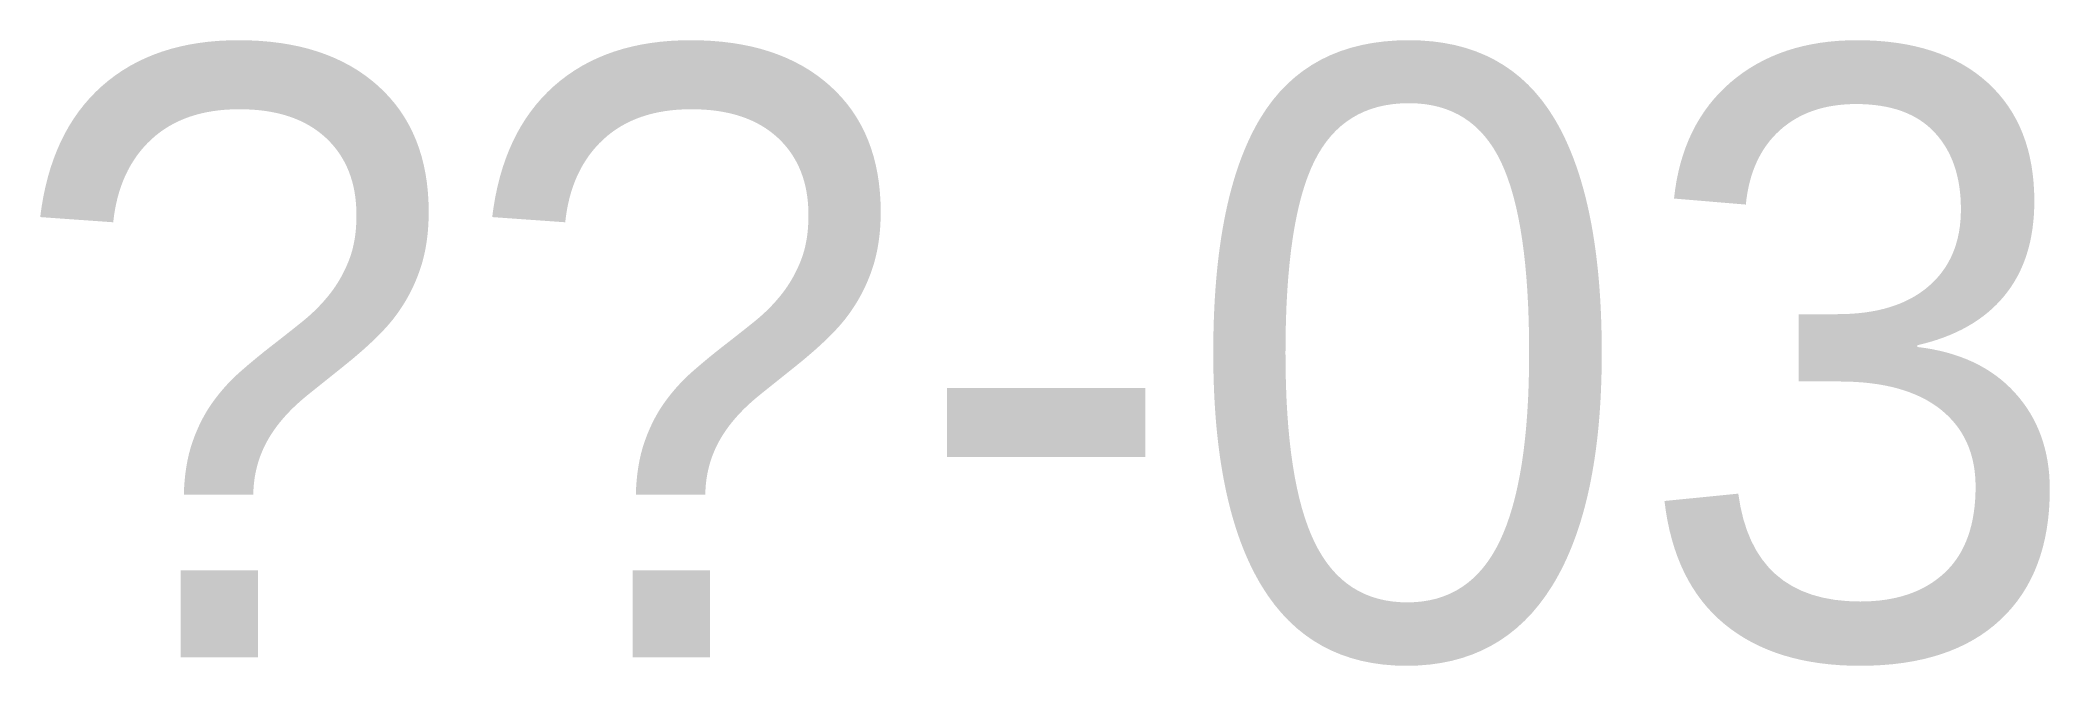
# Model space of a CAD drawing. Header units: metres. Extents: x 0.2 to 11.8, y 0 to 3.6.
import ezdxf

# ---------------------------------------------------------------- set-up
doc = ezdxf.new("R2010")
doc.units = ezdxf.units.M

msp = doc.modelspace()

# ---------------------------------------------------------------- texts
msp.add_text('??-03', height=3.5).set_placement((0, 0))

doc.saveas('drawing.dxf')
